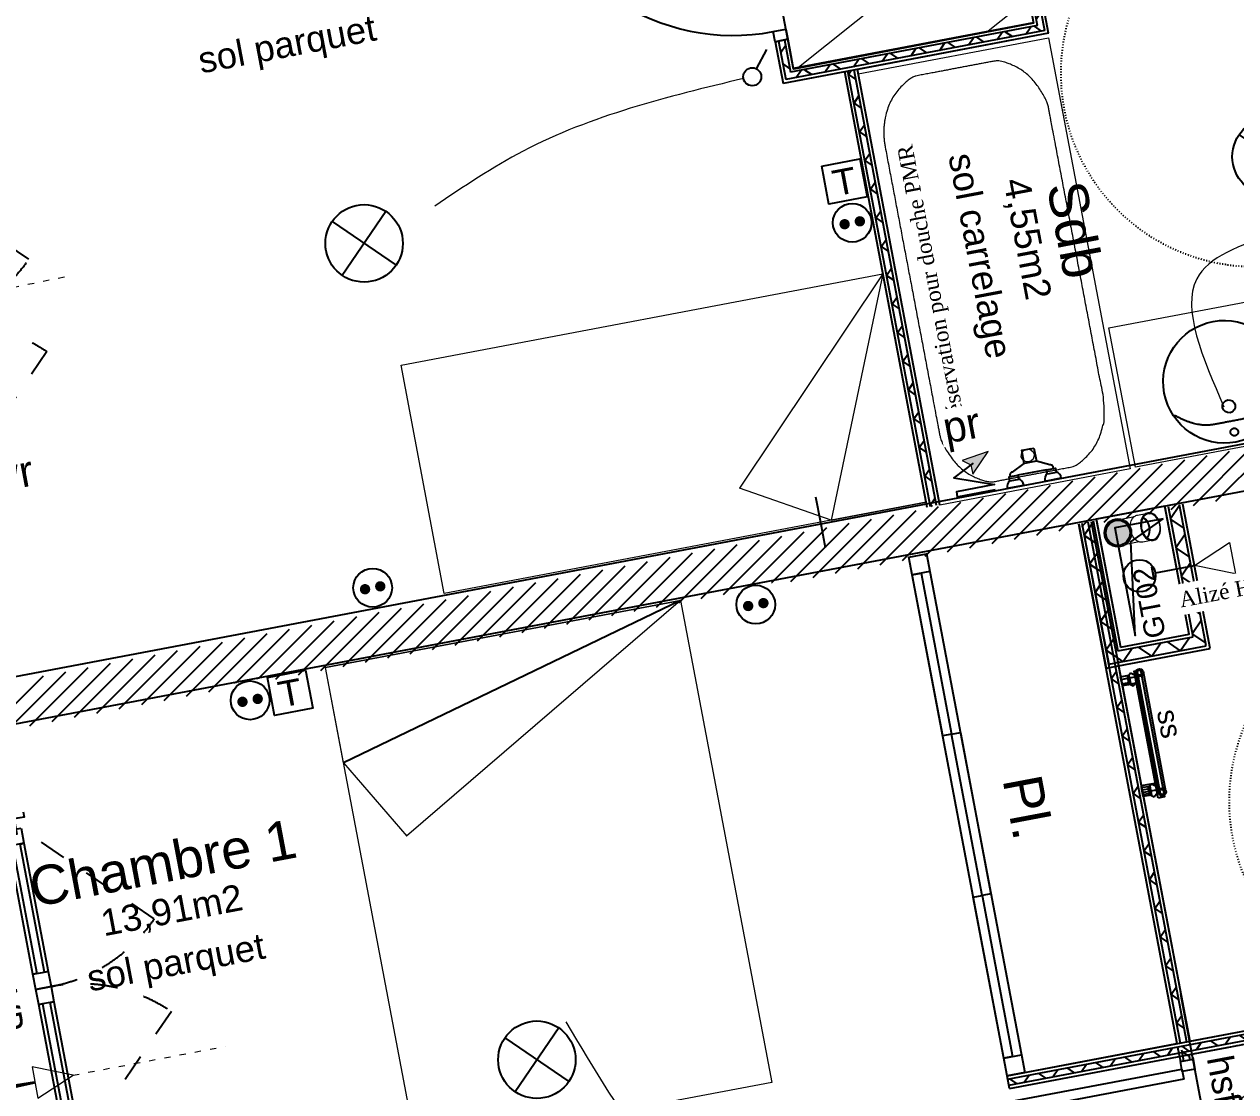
# Model space of a CAD drawing. Header units: centimetres. Extents: x 187368 to 251255, y -383447 to -322514.
# Drawn here: x 192943 to 197636, y -344240 to -340105 of the extents above; entities that cross this region are included whole.
import ezdxf

# ---------------------------------------------------------------- set-up
doc = ezdxf.new("R2010")
doc.units = ezdxf.units.CM
for name, pattern in [('ACAD_ISO03W100', [30, 12, -18]), ('Style de ligne -1', [0.41664, 0.20828, -0.20836]), ('Style de ligne -5', [0.20828, 0.069425, -0.138855])]:
    doc.linetypes.add(name, pattern=pattern)
doc.layers.get('0').update_dxf_attribs({"color": 252})
for name, color, linetype in [('3-BAT C-Niveau 2', 252, 'Continuous'), ('prlm-CHAUFF-CONV', 20, 'Continuous'), ('prlm-EAU-CHU', 42, 'Continuous'), ('prlm-EAU-EUEV', 25, 'Continuous'), ('prlm-GT', 242, 'Continuous'), ('prlm-MOD', 64, 'Continuous'), ('prlm-MOD-PB', 123, 'Continuous'), ('prlm-VMC', 93, 'Continuous')]:
    doc.layers.add(name, color=color, linetype=linetype)
doc.layers.add('prlm-ELEC-CFA', color=1, linetype='Continuous', lineweight=25)
doc.layers.add('prlm-ELEC-CFO', color=1, linetype='Continuous', lineweight=25)
doc.layers.add('prlm-ZEROPLOT', color=254, linetype='Continuous', plot=False)
doc.styles.add('Geneva', font='arial.ttf')
doc.styles.add('Helvetica', font='arial.ttf')
doc.styles.add('Lucida Grande', font='')
doc.styles.add('prlm-elec-cfo', font='comic.ttf', dxfattribs={"height": 12})
doc.styles.add('prlm-vmc', font='pala.ttf', dxfattribs={"height": 14})
doc.styles.get("Standard").update_dxf_attribs({"font": 'isocp.shx', "height": 100})
doc.styles.get('Lucida Grande').set_extended_font_data('Lucida Grande')
pattern_1 = [(218.65981, (66931.62, 115456.3), (-199.24783, 287.75041), [])]

# ---------------------------------------------------------------- blocks, each defined once
blk = doc.blocks.new('FENETRE TYPE 1')
at = {"linetype": 'Style de ligne -1', "ltscale": 50.8}
for p, q in [((48.17, 60.17), (4, 16)), ((84.68, 59.99), (128.67, 16))]:
    blk.add_line(p, q, dxfattribs=at)
at = {"linetype": 'Continuous'}
blk.add_line((0, 16), (0, 14), dxfattribs=at)
at = {"linetype": 'Continuous', "lineweight": 25, "flags": 128}
for points in [[(-2, 18), (0, 18), (0, 14)], [(192, 18), (190, 18), (190, 14)], [(0, 8), (0, -18), (-2, -18)], [(190, 7.7), (190, -18), (192, -18)]]:
    blk.add_lwpolyline(points, dxfattribs=at)
at = {"linetype": 'Continuous', "flags": 128}
for points in [[(4, 16), (10, 16), (10, 10), (4, 10)], [(10, 16), (60.46, 16), (60.46, 14.5), (10, 14.5)], [(60.46, 16), (66.46, 16), (66.46, 10), (60.46, 10)], [(66.46, 16), (72.46, 16), (72.46, 10), (66.46, 10)], [(72.46, 16), (123.05, 16), (123.05, 14.5), (72.46, 14.5)], [(122.67, 16), (128.67, 16), (128.67, 10), (122.67, 10)], [(-2, 14), (6, 14), (6, 8), (-2, 8)], [(10, 11.5), (60.46, 11.5), (60.46, 10), (10, 10)], [(72.46, 11.5), (123.05, 11.5), (123.05, 10), (72.46, 10)], [(126.67, 14), (132.67, 14), (132.67, 7.7), (126.67, 7.7)], [(132.67, 14), (184, 14), (184, 12.5), (132.67, 12.5)], [(184, 14), (192.25, 14), (192.25, 7.7), (184, 7.7)], [(184, 13.7), (190, 13.7), (190, 7.7), (184, 7.7)], [(132.67, 9.2), (184, 9.2), (184, 7.7), (132.67, 7.7)]]:
    blk.add_lwpolyline(points, close=True, dxfattribs=at)
blk.add_lwpolyline([(0, 10), (0, -19), (190, -19), (190, 10)], dxfattribs=at)
at = {"linetype": 'Style de ligne -1', "ltscale": 50.8}
for centre, radius, start, end in [((4, 16), 62.46, 360, 45), ((128.67, 16), 62.21, 136.6392, 180)]:
    blk.add_arc(centre, radius, start, end, dxfattribs=at)
at = {"insert": (50.38, 2.81), "char_height": 10.161, "attachment_point": 1, "line_spacing_factor": 0.978845, "style": 'Lucida Grande'}
blk.add_mtext('F+VR ', dxfattribs=at)
blk = doc.blocks.new('Groupe-25-1')
at = {"linetype": 'Continuous', "lineweight": 18, "flags": 128}
blk.add_lwpolyline([(13021.32, -45673.71), (13099.93, -45658.85), (13110.14, -45712.9), (13031.53, -45727.75)], close=True, dxfattribs=at)
at = {"linetype": 'Continuous'}
for centre, major_axis in [((13066.09, -45694.61), (4.41, -23.34)), ((13067.78, -45704.13), (2.46, 0.46)), ((13069.87, -45714.1), (1.47, 0.28))]:
    blk.add_ellipse(centre, major_axis=major_axis, ratio=1, dxfattribs=at)
blk.add_open_spline([(13088.89, -45699.62), (13083.7, -45707.01), (13068.39, -45710), (13055.1, -45712.41), (13046.69, -45707.59)], degree=2, dxfattribs=at)
blk = doc.blocks.new('Baignoire 175x75')
at = {"linetype": 'Continuous', "lineweight": 18, "flags": 128}
blk.add_lwpolyline([(0, 0), (170, 0), (170, -75), (0, -75)], close=True, dxfattribs=at)
at = {"linetype": 'Continuous', "lineweight": 18}
blk.add_ellipse((12.5, -37), major_axis=(2.5, 0), ratio=1, dxfattribs=at)
blk.add_open_spline([(140.1, -5), (146.77, -5), (158.33, -10.35), (165, -19.6), (165, -37.5), (165, -55.4), (158.33, -64.65), (146.77, -70), (85, -70), (23.23, -70), (11.67, -64.65), (5, -55.4), (5, -37.5), (5, -19.6), (11.67, -10.35), (23.23, -5), (83.33, -5), (140.1, -5)], degree=2, knots=[0, 0, 0, 0.017264, 0.034528, 0.051791, 0.150116, 0.16738, 0.184644, 0.201908, 0.504316, 0.52158, 0.538843, 0.556107, 0.654432, 0.671696, 0.68896, 0.706224, 1, 1, 1], dxfattribs=at)
blk = doc.blocks.new('Groupe-27-1')
at = {"linetype": 'Continuous', "lineweight": 18}
for p, q in [((12933.75, -45652.86), (12878.23, -45735.88)), ((12933.75, -45652.86), (12913.64, -45748.28)), ((12913.64, -45748.28), (12878.17, -45735.85)), ((12913.64, -45748.28), (12950.56, -45741.27))]:
    blk.add_line(p, q, dxfattribs=at)
at = {"linetype": 'Continuous', "lineweight": 18, "flags": 128}
blk.add_lwpolyline([(12933.75, -45652.86), (12950.5, -45741.28), (12763.82, -45776.64), (12747.07, -45688.21)], close=True, dxfattribs=at)
blk = doc.blocks.new('Sol carrelage')
at = {"insert": (0, -0.78), "char_height": 10.0872, "attachment_point": 2, "line_spacing_factor": 0.834288, "style": 'Helvetica'}
blk.add_mtext('sol carrelage', dxfattribs=at)
blk = doc.blocks.new('Sol parquet')
at = {"insert": (0, -0.78), "char_height": 10.0872, "attachment_point": 2, "line_spacing_factor": 0.834288, "style": 'Helvetica'}
blk.add_mtext('sol parquet', dxfattribs=at)
blk = doc.blocks.new('xi.EA')
at = {"layer": 'prlm-VMC', "color": 0, "linetype": 'ByBlock', "lineweight": 5, "flags": 128}
blk.add_lwpolyline([(-6.17, -15), (6.17, -15), (0, 0)], close=True, dxfattribs=at)
at = {"layer": 'prlm-VMC', "color": 0, "linetype": 'ByBlock', "lineweight": -2, "flags": 128}
blk.add_lwpolyline([(0, -15, 1, 4, 0), (0, -63.63, 1, 1, 0)], format="xyseb", dxfattribs=at)
at = {"layer": 'prlm-VMC', "color": 0, "linetype": 'ByBlock', "lineweight": 5}
blk.add_solid([(0, 0), (6.17, -15), (-6.17, -15), (0, 0)], dxfattribs=at)
at = {"layer": 'prlm-ZEROPLOT', "color": 250, "linetype": 'ACAD_ISO03W100', "lineweight": 0, "ltscale": 0.2}
blk.add_lwpolyline([(0, 0), (0, 60)], dxfattribs=at)
blk = doc.blocks.new('xi.eu')
at = {"layer": 'prlm-EAU-EUEV', "linetype": 'ByBlock', "lineweight": -2}
h = blk.add_hatch(color=0, dxfattribs=at)
edge = h.paths.add_edge_path()
edge.add_arc((0, 0), 5, 0, 360)
at = {"layer": 'prlm-EAU-EUEV', "color": 0, "linetype": 'ByBlock', "lineweight": 5}
blk.add_circle((0, 0), 5, dxfattribs=at)
blk = doc.blocks.new('xi.cee1')
at = {"layer": 'prlm-EAU-CHU', "color": 0, "lineweight": 13}
for p, q in [((7.43, 5), (2.17, 5)), ((12.09, 5.34), (8.77, 5.34)), ((2.17, -5), (7.43, -5)), ((8.77, -5.34), (12.09, -5.34))]:
    blk.add_line(p, q, dxfattribs=at)
for radius in [5.45, 4.69]:
    blk.add_circle((0, 0), radius, dxfattribs=at)
for centre, radius, start, end in [((10.09, 0.78), 4.99, 122.4397, 169.5051), ((8.79, 2.49), 2.86, 90.508, 118.9381), ((6.35, 0), 5.87, 317.8112, 42.1667), ((6.14, 0), 6.3, 318.9248, 41.0752), ((10.09, -0.78), 4.99, 190.4949, 237.5603), ((8.79, -2.49), 2.86, 241.0619, 269.492)]:
    blk.add_arc(centre, radius, start, end, dxfattribs=at)
for centre, major_axis, ratio in [((12.84, 0), (0, -5.44), 0.708306), ((12.94, 0), (0, -5.05), 0.707331)]:
    blk.add_ellipse(centre, major_axis=major_axis, ratio=ratio, dxfattribs=at)
blk = doc.blocks.new('xi.be')
at = {"layer": 'prlm-VMC', "color": 0, "linetype": 'ByBlock', "lineweight": 5, "flags": 128}
blk.add_lwpolyline([(-6.17, -15), (6.17, -15), (0, 0)], close=True, dxfattribs=at)
at = {"layer": 'prlm-VMC', "color": 0, "linetype": 'ByBlock', "lineweight": 5}
blk.add_solid([(0, -1), (5.17, -14), (-5.17, -14), (0, -1)], dxfattribs=at)
blk = doc.blocks.new('xi.PR')
at = {"layer": 'prlm-ELEC-CFO', "lineweight": 5}
blk.add_hatch(color=0, dxfattribs=at).paths.add_polyline_path([(-3, 6), (-0.1, 3.7), (0, 0), (7.5, 7.5)])
at = {"layer": 'prlm-ELEC-CFO', "color": 0, "lineweight": 5, "flags": 128}
blk.add_lwpolyline([(-3, 6), (-0.1, 3.7), (0, 0), (7.5, 7.5)], close=True, dxfattribs=at)
at = {"layer": 'prlm-ELEC-CFO', "color": 0}
blk.add_lwpolyline([(0.95, 4.23), (-7.5, 0), (7.5, -5.5), (-7.5, -5.5), (-7.5, -7.5), (7.5, -7.5)], dxfattribs=at)
blk = doc.blocks.new('xi.PTCE')
at = {"layer": 'prlm-ELEC-CFO', "color": 0}
for points in [[(-10.61, 10.61), (10.61, -10.61)], [(10.61, 10.61), (-10.61, -10.61)]]:
    blk.add_lwpolyline(points, dxfattribs=at)
at = {"layer": 'prlm-ELEC-CFO', "color": 0, "linetype": 'ByBlock'}
blk.add_circle((0, 0), 15, dxfattribs=at)
blk = doc.blocks.new('xi.dchrob')
at = {"layer": 'prlm-MOD', "color": 161}
for p, q in [((8.16, -2.3), (8.16, 2.3)), ((13.38, 1.16), (13.38, -1.16))]:
    blk.add_line(p, q, dxfattribs=at)
for points in [[(0, 10.66), (0, 4.16)], [(4.19, -5.66), (4.19, 5.66)], [(5.77, 7.56), (8.16, 2.38)], [(0, -4.16), (0, -10.66)], [(5.77, -7.26), (8.16, -2.37)]]:
    blk.add_lwpolyline(points, dxfattribs=at)
for points in [[(2.5, 9.16), (4.19, 9.16), (4.19, 5.66), (2.5, 5.66)], [(13.38, -2.37), (8.16, -2.37), (8.16, 2.38), (13.38, 2.38)], [(2.5, -5.66), (4.19, -5.66), (4.19, -9.16), (2.5, -9.16)]]:
    blk.add_lwpolyline(points, close=True, dxfattribs=at)
for centre, radius, start, end in [((0, 7.41), 3.25, 32.579, 90), ((0, 7.41), 3.25, 270, 327.421), ((4.65, 7.56), 1.13, 0, 114.0743), ((0, -7.41), 3.25, 32.579, 90), ((0, -7.41), 3.25, 270, 327.421), ((4.65, -7.26), 1.13, 245.9257, 360)]:
    blk.add_arc(centre, radius, start, end, dxfattribs=at)
blk = doc.blocks.new('xi.TEL')
at = {"layer": 'prlm-ELEC-CFA', "color": 0, "linetype": 'ByBlock', "lineweight": -2, "flags": 128}
blk.add_lwpolyline([(-7.5, 7.5), (7.5, 7.5), (7.5, -7.5), (-7.5, -7.5)], close=True, dxfattribs=at)
at = {"layer": 'prlm-ELEC-CFA', "color": 0, "linetype": 'ByBlock', "insert": (0, 0), "char_height": 10, "width": 11.36, "attachment_point": 5}
blk.add_mtext('{\\fVerdana|b0|i0|c0|p34;T}', dxfattribs=at)
blk = doc.blocks.new('xi.PC')
at = {"color": 0, "lineweight": 5}
blk.add_wipeout([(-7.5, -7.5), (7.5, -7.5), (7.5, 7.5), (-7.5, 7.5)], dxfattribs=at).dxf.layer = 'prlm-ELEC-CFO'
at = {"layer": 'prlm-ELEC-CFO', "color": 0, "linetype": 'ByBlock', "lineweight": 5, "const_width": 2}
for points in [[(-4, 0, 1), (-2, 0, 1)], [(2, 0, 1), (4, 0, 1)]]:
    blk.add_lwpolyline(points, format="xyb", close=True, dxfattribs=at)
at = {"layer": 'prlm-ELEC-CFO', "color": 0, "linetype": 'ByBlock', "lineweight": -2}
blk.add_circle((0, 0), 7.5, dxfattribs=at)
blk = doc.blocks.new('xi.SA')
at = {"layer": 'prlm-ELEC-CFO', "color": 0}
blk.add_lwpolyline([(0.2, -1.28), (5.5, 5.28)], dxfattribs=at)
blk.add_circle((-2, -4), 3.5, dxfattribs=at)
blk = doc.blocks.new('xi.tsl-050-050')
at = {"layer": 'prlm-CHAUFF-CONV', "linetype": 'ByBlock', "lineweight": -2}
h = blk.add_hatch(color=0, dxfattribs=at)
edge = h.paths.add_edge_path()
edge.add_arc((-23.5, 7.5), 1.5, 0, 360)
edge = h.paths.add_edge_path(flags=17)
edge.add_arc((-23.5, 7.5), 1, 0, 360)
edge = h.paths.add_edge_path()
edge.add_arc((23.5, 7.5), 1.5, 0, 360)
edge = h.paths.add_edge_path(flags=17)
edge.add_arc((23.5, 7.5), 1, 0, 360)
at = {"layer": 'prlm-CHAUFF-CONV', "color": 0, "linetype": 'ByBlock', "lineweight": -2, "flags": 128}
for points in [[(23.5, 9), (-23.5, 9)], [(23.5, 6), (-23.5, 6)]]:
    blk.add_lwpolyline(points, dxfattribs=at)
at = {"layer": 'prlm-CHAUFF-CONV', "color": 0, "linetype": 'ByBlock', "lineweight": -2}
for points in [[(-19.73, 0), (-22.27, 0), (-22.27, 6), (-19.73, 6)], [(19.73, 0), (22.27, 0), (22.27, 6), (19.73, 6)]]:
    blk.add_lwpolyline(points, close=True, dxfattribs=at)
for centre, radius in [((-23.5, 7.5), 1.5), ((-23.5, 7.5), 1), ((23.5, 7.5), 1.5), ((23.5, 7.5), 1)]:
    blk.add_circle(centre, radius, dxfattribs=at)
at = {"layer": 'prlm-ZEROPLOT', "linetype": 'ByBlock', "lineweight": -2, "flags": 128}
blk.add_lwpolyline([(-21, 0), (21, 0)], dxfattribs=at)
blk = doc.blocks.new('Groupe-37-1')
at = {"linetype": 'Continuous', "flags": 128}
for points in [[(12981.83, -45963.48), (12943.78, -45762.53), (12950.65, -45761.23), (12988.71, -45962.18)], [(12945.08, -45769.41), (12943.78, -45762.53), (12950.65, -45761.23), (12951.96, -45768.11)], [(12956.89, -45831.81), (12945.08, -45769.41), (12948.52, -45768.76), (12960.33, -45831.16)], [(12972.15, -45893.55), (12960.33, -45831.16), (12963.77, -45830.5), (12975.59, -45892.9)], [(12980.53, -45956.6), (12968.71, -45894.2), (12972.15, -45893.55), (12983.97, -45955.95)], [(12981.83, -45963.48), (12980.53, -45956.6), (12987.41, -45955.3), (12988.71, -45962.18)]]:
    blk.add_lwpolyline(points, close=True, dxfattribs=at)
blk = doc.blocks.new('Groupe-40-1')
at = {"linetype": 'Continuous', "lineweight": 18}
for p, q in [((12855.34, -45779.28), (12717.79, -45805.33)), ((12855.34, -45779.28), (12749.24, -45870.62)), ((12724.76, -45842.19), (12717.78, -45805.26)), ((12724.76, -45842.19), (12749.29, -45870.67))]:
    blk.add_line(p, q, dxfattribs=at)
at = {"linetype": 'Continuous'}
blk.add_line((12855.34, -45779.28), (12724.76, -45842.19), dxfattribs=at)
at = {"linetype": 'Continuous', "lineweight": 18, "flags": 128}
blk.add_lwpolyline([(12890.7, -45965.96), (12753.14, -45992.01), (12717.79, -45805.33), (12855.34, -45779.28)], close=True, dxfattribs=at)
blk = doc.blocks.new('Groupe-48-1')
at = {"linetype": 'Continuous'}
for p, q in [((13041.57, -45855.6), (13032.27, -45806.47)), ((13026.02, -45809.87), (13029.47, -45809.22)), ((13026.35, -45811.59), (13029.93, -45810.91)), ((13034.14, -45852.72), (13037.24, -45852.13)), ((13034.46, -45854.44), (13037.98, -45853.78))]:
    blk.add_line(p, q, dxfattribs=at)
at = {"linetype": 'Continuous', "flags": 128}
for points in [[(13026.51, -45812.45), (13025.83, -45808.86), (13029.06, -45808.25), (13029.74, -45811.83)], [(13029.7, -45807.47), (13028.43, -45809.03), (13028.93, -45811.52), (13030.69, -45812.45), (13031.95, -45810.89), (13031.46, -45808.4)], [(13040.37, -45855.83), (13031.06, -45806.7), (13033.48, -45806.24), (13042.78, -45855.37)], [(13034.62, -45855.3), (13033.96, -45851.79), (13037.15, -45851.19), (13037.81, -45854.7)], [(13038.78, -45855.39), (13040.04, -45853.83), (13039.54, -45851.33), (13037.78, -45850.41), (13036.52, -45851.97), (13037.01, -45854.46)]]:
    blk.add_lwpolyline(points, close=True, dxfattribs=at)
at = {"insert": (13048.71, -45826.26), "char_height": 7.993, "width": 24.9991, "attachment_point": 2, "rotation": 280.6809, "line_spacing_factor": 1.060906, "style": 'Geneva'}
blk.add_mtext('ss', dxfattribs=at)
blk = doc.blocks.new('hsfp 2.20')
at = {"insert": (0, -0.78), "char_height": 10.087, "attachment_point": 2, "line_spacing_factor": 0.834288, "style": 'Helvetica'}
blk.add_mtext('hsfp 2,20', dxfattribs=at)

msp = doc.modelspace()

# ---------------------------------------------------------------- hatches: boundary and pattern name
at = {"linetype": 'Continuous'}
h = msp.add_hatch(dxfattribs=at)
h.set_pattern_fill('02_ISOLANT', color=256, scale=10, angle=100.7238, style=0, pattern_type=2)
h.set_pattern_definition([(145.723779, (66931.62, 115456.28), (-45.054652, -66.106568), []), (235.723779, (66931.62, 115456.28), (-66.106568, 45.054652), [])])
h.paths.add_polyline_path([(196867.7, -340110.3), (196895.7, -340129.4), (196810.9, -339681.5), (196782.9, -339662.4)])
h = msp.add_hatch(dxfattribs=at)
h.set_pattern_fill('02_ISOLANT', color=256, scale=10, angle=-169.2764, style=0, pattern_type=2)
h.set_pattern_definition([(235.723595, (66931.62, 115456.28), (66.106423, -45.054865), []), (325.723595, (66931.62, 115456.28), (-45.054865, -66.106423), [])])
h.paths.add_polyline_path([(196895.7, -340129.4), (196867.7, -340110.3), (195911.5, -340291.3), (195892.4, -340319.4)])
h = msp.add_hatch(dxfattribs=at)
h.set_pattern_fill('02_ISOLANT', color=256, scale=10, angle=-79.2809, style=0, pattern_type=2)
h.set_pattern_definition([(325.719065, (66931.62, 115456.28), (45.060091, 66.102861), []), (55.719065, (66931.62, 115456.28), (66.102861, -45.060091), [])])
h.paths.add_polyline_path([(195887.8, -340165.8), (195864.2, -340170.2), (195892.4, -340319.4), (195911.5, -340291.3)])
h = msp.add_hatch(dxfattribs=at)
h.set_pattern_fill('02_ISOLANT', color=256, scale=10, angle=100.7238, style=0, pattern_type=2)
h.set_pattern_definition([(145.723779, (66931.62, 115456.28), (-45.054652, -66.106568), []), (235.723779, (66931.62, 115456.28), (-66.106568, 45.054652), [])])
h.paths.add_polyline_path([(196453.2, -341974.1), (196476.8, -341969.6), (196157.3, -340282.5), (196133.7, -340286.9)])
h = msp.add_hatch(dxfattribs=at)
h.set_pattern_fill('02_ISOLANT', color=256, scale=10, angle=100.7236, style=0, pattern_type=2)
h.set_pattern_definition([(145.723595, (66931.62, 115456.28), (-45.054865, -66.106423), []), (235.723595, (66931.62, 115456.28), (-66.106423, 45.054865), [])])
h.paths.add_polyline_path([(197470.2, -342477.2), (197521.6, -342512.3), (197418.2, -341966.2), (197374.9, -341974.4)])
h = msp.add_hatch(dxfattribs=at)
h.set_pattern_fill('02_ISOLANT', color=256, scale=10, angle=-79.2764, style=0, pattern_type=2)
h.set_pattern_definition([(325.723595, (66931.62, 115456.28), (45.054865, 66.106423), []), (55.723595, (66931.62, 115456.28), (66.106423, -45.054865), [])])
h.paths.add_polyline_path([(197083.4, -342029), (197040.2, -342037.2), (197143.7, -342583.8), (197178.7, -342532.4)])
h = msp.add_hatch(dxfattribs=at)
h.set_pattern_fill('02_ISOLANT', color=256, scale=10, angle=-79.2764, style=0, pattern_type=2)
h.set_pattern_definition([(325.723595, (66931.62, 115456.28), (45.054865, 66.106423), []), (55.723595, (66931.62, 115456.28), (66.106423, -45.054865), [])])
h.paths.add_polyline_path([(197063.2, -342032.9), (197039.6, -342037.3), (197420.9, -344051.1), (197444.5, -344046.7)])
h = msp.add_hatch(dxfattribs=at)
h.set_pattern_fill('02_ISOLANT', color=256, scale=10, angle=10.7236, style=0, pattern_type=2)
h.set_pattern_definition([(55.723595, (66931.62, 115456.28), (-66.106423, 45.054865), []), (145.723595, (66931.62, 115456.28), (45.054865, 66.106423), [])])
h.paths.add_polyline_path([(197178.7, -342532.4), (197143.7, -342583.8), (197521.6, -342512.3), (197470.2, -342477.2)])
at = {"linetype": 'Continuous', "lineweight": 18}
h = msp.add_hatch(dxfattribs=at)
h.set_pattern_fill('BA 13', color=256, scale=10, style=0, pattern_type=2)
h.set_pattern_definition(pattern_1)
h.paths.add_polyline_path([(199992.9, -343615.8), (200261.7, -345041.6), (200211.4, -345051.1), (200221.2, -345102.7), (200272.6, -345092.9), (200518.1, -346389), (199142.8, -346649.4), (198897.5, -345353.4), (199287.8, -345279.5), (199278.5, -345230.4), (198839.5, -345313.5), (199256.3, -347515.4), (198154.5, -347725.6), (198145.6, -347676.6), (197487.2, -347801.3), (197261.8, -346610.7), (197919.7, -346485.8), (197466.6, -344093.7)])
at = {"linetype": 'Continuous'}
h = msp.add_hatch(dxfattribs=at)
h.set_pattern_fill('02_ISOLANT', color=256, scale=10, angle=10.7014, style=0, pattern_type=2)
h.set_pattern_definition([(55.7014, (66931.62, 115456.28), (-66.088966, 45.080468), []), (145.7014, (66931.62, 115456.28), (45.080468, 66.088966), [])])
h.paths.add_polyline_path([(196752.2, -344190.7), (196756.7, -344214.3), (198339.9, -343915.1), (198335.4, -343891.5)])
h = msp.add_hatch(dxfattribs=at)
h.set_pattern_fill('02_ISOLANT', color=256, scale=10, angle=-79.2763, style=0, pattern_type=2)
h.set_pattern_definition([(325.72375, (66931.62, 115456.28), (45.054687, 66.106544), []), (55.72375, (66931.62, 115456.28), (66.106544, -45.054687), [])])
h.paths.add_polyline_path([(197454, -344096.9), (197426, -344077.8), (197434, -344120.2), (197457.6, -344115.7)])
at = {"layer": '3-BAT C-Niveau 2', "linetype": 'Continuous', "lineweight": 18}
h = msp.add_hatch(dxfattribs=at)
h.set_pattern_fill('BA 13', color=256, scale=10, style=0, pattern_type=2)
h.set_pattern_definition(pattern_1)
h.paths.add_polyline_path([(199270, -339181.9), (199528.6, -340547.7), (198595.1, -340724.4), (198336.4, -339358.2), (196767.8, -339652.8), (196852.6, -340100.5), (195922.5, -340279.1), (195561.6, -338372.5), (197084.1, -338084.2), (197144.9, -338405.6), (199057.2, -338043.4)])

# ---------------------------------------------------------------- linework, layer by layer
at = {"linetype": 'Continuous'}
for p, q in [((196867.7, -340110.3), (196782.9, -339662.4)), ((196867.7, -340110.3), (196782.9, -339662.4)), ((196895.7, -340129.4), (196810.9, -339681.5)), ((196895.7, -340129.4), (196810.9, -339681.5)), ((196910.9, -340139.7), (195882.1, -340334.6)), ((196895.7, -340129.4), (195892.4, -340319.4)), ((196895.7, -340129.4), (195892.4, -340319.4)), ((196867.7, -340110.3), (195911.5, -340291.3)), ((196867.7, -340110.3), (195911.5, -340291.3)), ((195864.2, -340170.2), (195892.4, -340319.4)), ((195864.2, -340170.2), (195892.4, -340319.4)), ((195887.8, -340165.8), (195911.5, -340291.3)), ((195887.8, -340165.8), (195911.5, -340291.3)), ((195900.5, -340163.3), (195921.9, -340276.1)), ((196440.4, -341976.5), (196120.9, -340289.3)), ((196453.2, -341974.1), (196133.7, -340286.9)), ((196453.2, -341974.1), (196133.7, -340286.9)), ((196476.8, -341969.6), (196157.3, -340282.5)), ((196476.8, -341969.6), (196157.3, -340282.5)), ((197455, -342466.9), (197362.2, -341976.8)), ((197470.2, -342477.2), (197374.9, -341974.4)), ((197470.2, -342477.2), (197374.9, -341974.4)), ((197521.6, -342512.3), (197418.2, -341966.2)), ((197521.6, -342512.3), (197418.2, -341966.2)), ((197075.9, -342030.5), (197457.3, -344044.3)), ((197083.4, -342029), (197178.7, -342532.4)), ((197083.4, -342029), (197178.7, -342532.4)), ((197096.2, -342026.6), (197189.1, -342517.2)), ((197039.6, -342037.3), (197420.9, -344051.1)), ((197039.6, -342037.3), (197420.9, -344051.1)), ((197040.2, -342037.2), (197143.7, -342583.8)), ((197040.2, -342037.2), (197143.7, -342583.8)), ((197063.2, -342032.9), (197444.5, -344046.7)), ((197063.2, -342032.9), (197444.5, -344046.7)), ((197178.7, -342532.4), (197470.2, -342477.2)), ((197178.7, -342532.4), (197470.2, -342477.2)), ((197189.1, -342517.2), (197455, -342466.9)), ((197143.7, -342583.8), (197521.6, -342512.3)), ((197143.7, -342583.8), (197521.6, -342512.3)), ((196749.8, -344178), (198333, -343878.8)), ((196752.2, -344190.7), (198335.4, -343891.5)), ((196752.2, -344190.7), (198335.4, -343891.5)), ((197607.4, -344837.1), (197423, -343862.9)), ((196756.7, -344214.3), (198339.9, -343915.1)), ((196756.7, -344214.3), (198339.9, -343915.1)), ((197426, -344077.8), (197434, -344120.2)), ((197426, -344077.8), (197434, -344120.2)), ((197454, -344096.9), (197457.6, -344115.7)), ((197454, -344096.9), (197457.6, -344115.7)), ((197469.2, -344107.2), (197470.4, -344113.3))]:
    msp.add_line(p, q, dxfattribs=at)
at = {"linetype": 'Continuous', "lineweight": 25}
for p, q in [((196910.9, -340139.7), (196826.1, -339691.9)), ((196852.5, -340099.9), (195921.9, -340276.1)), ((195900.5, -340163.3), (195897.8, -340148.6)), ((196910.9, -340139.7), (196170, -340280)), ((195851.4, -340172.6), (195900.5, -340163.3)), ((195851.4, -340172.6), (195882.1, -340334.6)), ((195907.1, -340197.7), (195921.9, -340276.1)), ((196120.9, -340289.3), (195882.1, -340334.6)), ((196440.4, -341976.5), (196120.9, -340289.3)), ((196489.6, -341967.2), (196170, -340280)), ((197455, -342466.9), (197362.2, -341976.8)), ((197536.8, -342522.6), (197431, -341963.8)), ((197075.9, -342030.5), (197169, -342521.7)), ((197096.2, -342026.6), (197189.1, -342517.2)), ((197026.8, -342039.8), (197408.2, -344053.5)), ((197027.4, -342039.6), (197133.3, -342599)), ((197189.1, -342517.2), (197455, -342466.9)), ((197133.3, -342599), (197536.8, -342522.6)), ((197178.3, -342570.8), (197457.3, -344044.3)), ((197457.3, -344044.3), (198333, -343878.8)), ((196759.1, -344227.1), (198342.3, -343927.9)), ((196749.8, -344178), (197408.2, -344053.5)), ((197410.8, -344067.4), (197421.2, -344122.6)), ((197421.2, -344122.6), (197470.4, -344113.3)), ((197469.2, -344107.2), (197470.4, -344113.3)), ((196759.1, -344227.1), (196749.8, -344178))]:
    msp.add_line(p, q, dxfattribs=at)
at = {"linetype": 'Continuous', "flags": 128}
for points in [[(195851.4, -340172.6), (195844, -340133.3), (195893.1, -340124), (195900.6, -340163.3)], [(197355.2, -342020.6), (197167.9, -342056), (197246.7, -342472), (197229.9, -342109.7)], [(197428.7, -344161.9), (197421.2, -344122.6), (197470.4, -344113.3), (197477.8, -344152.6)], [(197434.3, -344191.4), (196618.8, -344345.8), (196611.3, -344306.5), (197426.8, -344152.1)]]:
    msp.add_lwpolyline(points, close=True, dxfattribs=at)
at = {"linetype": 'Style de ligne -1', "ltscale": 50.8, "flags": 128}
msp.add_lwpolyline([(199992.9, -343615.8), (200261.7, -345041.6), (200211.4, -345051.1), (200221.2, -345102.7), (200272.6, -345092.9), (200518.1, -346389), (199142.8, -346649.4), (198897.5, -345353.4), (199287.8, -345279.5), (199278.5, -345230.4), (198839.5, -345313.5), (199256.3, -347515.4), (198154.5, -347725.6), (198145.6, -347676.6), (197487.2, -347801.3), (197261.8, -346610.7), (197919.7, -346485.8), (197466.6, -344093.7)], close=True, dxfattribs=at)
at = {"linetype": 'Style de ligne -5', "ltscale": 50.8}
for centre in [(197709.2, -340294.9), (198361.1, -343115.1)]:
    msp.add_circle(centre, 750, dxfattribs=at)
at = {"linetype": 'Continuous'}
msp.add_arc((195689.6, -339317.8), 830.5, 192.7888, 280.7191, dxfattribs=at)
at = {"layer": '3-BAT C-Niveau 2', "linetype": 'Continuous', "lineweight": 25}
for p, q in [((192740.8, -342662.8), (200967.9, -341104.7)), ((192740.8, -342662.8), (200967.9, -341104.7)), ((192774.3, -342839.6), (201001.4, -341281.6)), ((192774.3, -342839.6), (201001.4, -341281.6))]:
    msp.add_line(p, q, dxfattribs=at)
at = {"layer": '3-BAT C-Niveau 2', "linetype": 'Continuous'}
for p, q in [((197472.5, -341968.5), (197698.5, -341742.5)), ((197559.2, -341952.1), (197785.2, -341726.1)), ((197212.4, -342017.8), (197438.4, -341791.8)), ((197299.1, -342001.4), (197525.1, -341775.4)), ((197385.8, -341984.9), (197611.8, -341758.9)), ((196952.3, -342067), (197178.3, -341841)), ((197039, -342050.6), (197265, -341824.6)), ((197125.7, -342034.2), (197351.7, -341808.2)), ((196692.3, -342116.3), (196918.3, -341890.3)), ((196779, -342099.9), (197005, -341873.9)), ((196865.6, -342083.5), (197091.6, -341857.5)), ((196008.4, -341935.9), (196027, -342034.1)), ((196518.9, -342149.1), (196744.9, -341923.1)), ((196605.6, -342132.7), (196831.6, -341906.7)), ((196258.8, -342198.4), (196484.8, -341972.4)), ((196345.5, -342182), (196571.5, -341956)), ((196432.2, -342165.5), (196658.2, -341939.5)), ((195998.7, -342247.6), (196224.7, -342021.6)), ((196085.4, -342231.2), (196311.4, -342005.2)), ((196172.1, -342214.8), (196398.1, -341988.8)), ((195738.6, -342296.9), (195964.6, -342070.9)), ((195825.3, -342280.5), (196051.3, -342054.5)), ((195912, -342264.1), (196138, -342038.1)), ((196027, -342034.1), (196045.6, -342132.4)), ((195478.5, -342346.1), (195704.5, -342120.1)), ((195565.2, -342329.7), (195791.2, -342103.7)), ((195651.9, -342313.3), (195877.9, -342087.3)), ((195218.4, -342395.4), (195444.4, -342169.4)), ((195305.1, -342379), (195531.1, -342153)), ((195391.8, -342362.6), (195617.8, -342136.6)), ((194958.3, -342444.7), (195184.3, -342218.7)), ((195045, -342428.2), (195271, -342202.2)), ((195131.7, -342411.8), (195357.7, -342185.8)), ((194784.9, -342477.5), (195010.9, -342251.5)), ((194871.6, -342461.1), (195097.6, -342235.1)), ((194524.8, -342526.8), (194750.8, -342300.8)), ((194611.5, -342510.3), (194837.5, -342284.3)), ((194698.2, -342493.9), (194924.2, -342267.9)), ((194264.7, -342576), (194490.7, -342350)), ((194351.4, -342559.6), (194577.4, -342333.6)), ((194438.1, -342543.2), (194664.1, -342317.2)), ((194004.7, -342625.3), (194230.7, -342399.3)), ((194091.4, -342608.8), (194317.4, -342382.8)), ((194178.1, -342592.4), (194404, -342366.4)), ((193744.6, -342674.5), (193970.6, -342448.5)), ((193831.3, -342658.1), (194057.3, -342432.1)), ((193918, -342641.7), (194144, -342415.7)), ((193484.5, -342723.8), (193710.5, -342497.8)), ((193571.2, -342707.4), (193797.2, -342481.4)), ((193657.9, -342690.9), (193883.9, -342464.9)), ((193224.4, -342773), (193450.4, -342547)), ((193311.1, -342756.6), (193537.1, -342530.6)), ((193397.8, -342740.2), (193623.8, -342514.2)), ((193051, -342805.9), (193277, -342579.9)), ((193137.7, -342789.4), (193363.7, -342563.4)), ((192802.9, -342843.1), (193016.9, -342629.1)), ((192877.6, -342838.7), (193103.6, -342612.7)), ((192964.3, -342822.3), (193190.3, -342596.3))]:
    msp.add_line(p, q, dxfattribs=at)
at = {"layer": '3-BAT C-Niveau 2', "linetype": 'Continuous', "flags": 128}
msp.add_lwpolyline([(199270, -339181.9), (199528.6, -340547.7), (198595.1, -340724.4), (198336.4, -339358.2), (196767.8, -339652.8), (196852.6, -340100.5), (195922.5, -340279.1), (195561.6, -338372.5), (197084.1, -338084.2), (197144.9, -338405.6), (199057.2, -338043.4)], close=True, dxfattribs=at)
at = {"layer": 'prlm-ELEC-CFO', "lineweight": 13}
for points in [[(198162.8, -339597), (198266.8, -340376.1), (198147, -340731), (197484.8, -341091.8), (197590.2, -341587)], [(195728.6, -340315.1), (194875.8, -340596.3), (194532.7, -340809.7)], [(197271.7, -345276), (197073.7, -344716.9), (195845.7, -344760.8), (195042.6, -343969)]]:
    msp.add_spline(points, degree=3, dxfattribs=at)
at = {"layer": 'prlm-GT', "ltscale": 50}
msp.add_lwpolyline([(197189.1, -342517.6), (197455, -342467.2), (197361.1, -341971.3), (197095.2, -342021.7)], close=True, dxfattribs=at)
at = {"layer": 'prlm-VMC'}
msp.add_lwpolyline([(197324.3, -342229.9), (197475.9, -342201.2)], dxfattribs=at)
msp.add_circle((197262.9, -342241.5), 62.5, dxfattribs=at)

# ---------------------------------------------------------------- block references
at = {"xscale": 10, "yscale": 10, "zscale": 10}
for name, p, rotation in [('Sol parquet', (193949.9, -340124.4), 10.72359474376703), ('Baignoire 175x75', (196489.5, -341967.2), 100.7235947438575), ('Sol carrelage', (196704.2, -340990.9), 280.7235947438887), ('Sol parquet', (193519.4, -343680.3), 10.72359474386179), ('hsfp 2.20', (197683.7, -344374.3), 280.7235947438887)]:
    msp.add_blockref(name, p, dxfattribs=dict(at, rotation=rotation))
for name in ['Groupe-27-1', 'Groupe-25-1', 'Groupe-37-1', 'Groupe-40-1']:
    msp.add_blockref(name, (66931.6, 115456.3), dxfattribs=at)
at = {"layer": '3-BAT C-Niveau 2', "rotation": 280.7235947438885}
for p, xscale, yscale, zscale in [((192528.9, -341958.4), -9.999999999999998, 10, 10), ((192765.8, -343209.1), 9.999999999999998, 9.999999999999998, 9.999999999999998)]:
    msp.add_blockref('FENETRE TYPE 1', p, dxfattribs=dict(at, xscale=xscale, yscale=yscale, zscale=zscale))
at = {"layer": 'prlm-EAU-CHU', "xscale": -10, "yscale": 10, "zscale": 10, "rotation": 190.7236014113932}
msp.add_blockref('xi.cee1', (197179.3, -342075), dxfattribs=at)
at = {"layer": 'prlm-EAU-EUEV', "xscale": -10, "yscale": 10, "zscale": 10, "rotation": 190.7236014113932}
msp.add_blockref('xi.eu', (197179.3, -342075), dxfattribs=at)
at = {"layer": 'prlm-ELEC-CFA', "xscale": 10, "yscale": 10, "zscale": 10, "rotation": 10.72360141139323}
for p in [(196119.9, -340714.2), (193972.6, -342694.5)]:
    msp.add_blockref('xi.TEL', p, dxfattribs=at)
at = {"layer": 'prlm-ELEC-CFO', "xscale": 10, "yscale": 10, "zscale": 10}
for name, p, rotation in [('xi.SA', (195775.2, -340265.6), 10.72360141139323), ('xi.PTCE', (197772.5, -340618.1), 10.72360141139323), ('xi.PTCE', (194259.2, -340953.9), 10.72360141139323), ('xi.tsl-050-050', (197233.3, -342861.5), 280.7236014113919), ('xi.PTCE', (194928.6, -344115.7), 10.72360141139323)]:
    msp.add_blockref(name, p, dxfattribs=dict(at, rotation=rotation))
msp.add_blockref('Groupe-48-1', (66931.6, 115456.3), dxfattribs=at)
at = {"layer": 'prlm-MOD', "xscale": 10, "yscale": 10, "zscale": 10, "rotation": 100.723601411394}
msp.add_blockref('xi.dchrob', (196855.4, -341882.3), dxfattribs=at)
at = {"layer": 'prlm-VMC', "yscale": 10, "zscale": 10}
for name, p, xscale, rotation in [('xi.EA', (192545.8, -341196.5), 10, 281.5647143823812), ('xi.be', (197475.9, -342201.2), -9.999999999999998, 100.723601411393), ('xi.EA', (193132, -344175.5), 10, 280.7239259392595)]:
    msp.add_blockref(name, p, dxfattribs=dict(at, xscale=xscale, rotation=rotation))

# ---------------------------------------------------------------- texts
at = {"attachment_point": 2, "line_spacing_factor": 0.834288, "style": 'Helvetica'}
for s, insert, char_height, rotation in [('Sdb\\P{\\H0.6752x;4,55m2}\\P', (197087.1, -340886.8), 151.309, 280.7236), ('Pl.\\P', (196903.7, -343123.6), 151.31, 280.7236), ('Chambre 1\\P{\\H0.6752x;13,91m2}\\P', (193465.3, -343279.1), 151.309, 10.7236)]:
    msp.add_mtext(s, dxfattribs=dict(at, insert=insert, char_height=char_height, rotation=rotation))
at = {"layer": '3-BAT C-Niveau 2', "insert": (197287, -342490.1), "char_height": 80, "attachment_point": 1, "rotation": 100.7236, "line_spacing_factor": 0.25, "style": 'Geneva'}
msp.add_mtext('GT02', dxfattribs=at)
at = {"layer": 'prlm-MOD-PB', "insert": (196531.7, -341679.3), "char_height": 60, "width": 1403.781, "attachment_point": 1, "rotation": 100.7236, "style": 'prlm-vmc'}
msp.add_mtext('Réservation pour douche PMR', dxfattribs=at)

# ---------------------------------------------------------------- next in the draw order: block references
at = {"layer": 'prlm-ELEC-CFO', "xscale": 10, "yscale": 10, "zscale": 10, "rotation": 10.72360141139323}
for p in [(196150.2, -340874), (194292.5, -342287.8), (195776.6, -342352.8), (193817.7, -342723.8)]:
    msp.add_blockref('xi.PC', p, dxfattribs=at)

# ---------------------------------------------------------------- next in the draw order: texts
at = {"layer": 'prlm-ELEC-CFO', "lineweight": 20, "char_height": 120, "attachment_point": 5, "rotation": 10.7236, "line_spacing_factor": 0.8, "style": 'prlm-elec-cfo', "bg_fill": 3, "box_fill_scale": 1.1, "bg_fill_color": 256, "bg_fill_transparency": 0}
for s, insert in [('pr', (196576.8, -341675.4)), ('vr', (192910.1, -341843.5))]:
    msp.add_mtext(s, dxfattribs=dict(at, insert=insert))
at = {"layer": 'prlm-VMC', "ltscale": 25, "insert": (197669.8, -342287.5), "char_height": 60, "width": 586.147, "attachment_point": 5, "rotation": 10.7236, "line_spacing_factor": 0.8, "style": 'prlm-vmc', "bg_fill": 2}
msp.add_mtext('Alizé H 10/45', dxfattribs=at)

# ---------------------------------------------------------------- next in the draw order: block references
at = {"layer": 'prlm-ELEC-CFO', "xscale": 10, "yscale": 10, "zscale": 10, "rotation": 10.72360141139323}
msp.add_blockref('xi.PR', (196616.9, -341847.9), dxfattribs=at)

doc.saveas('drawing.dxf')
